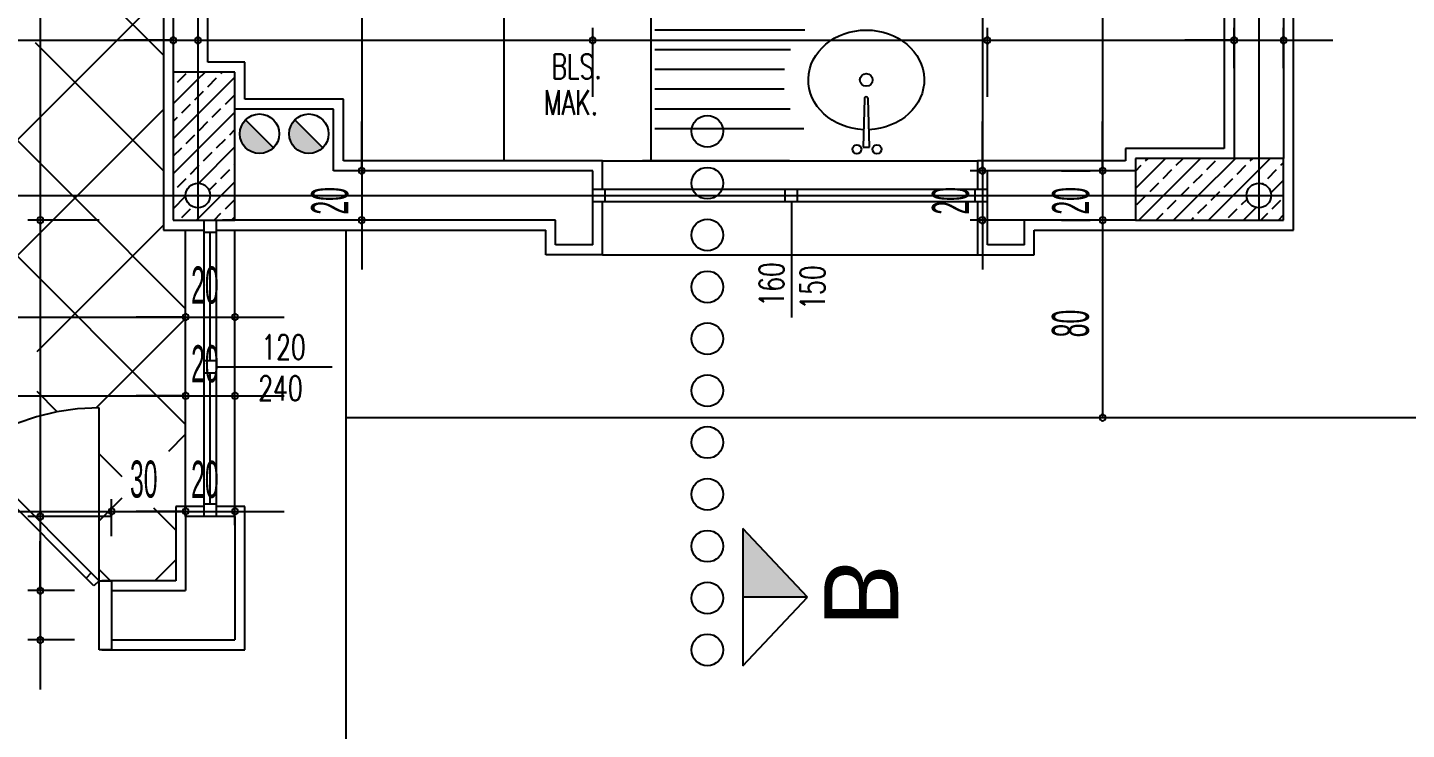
# Model space of a CAD drawing. Extents: x 3907.4 to 3911.57, y -3054.42 to -3053.7.
# Drawn here: x 3908.2292 to 3908.3409, y -3054.2833 to -3054.2264 of the extents above; entities that cross this region are included whole.
import ezdxf
from ezdxf.enums import TextEntityAlignment as Align

# ---------------------------------------------------------------- set-up
doc = ezdxf.new("R2010")
doc.units = 0
doc.header["$LTSCALE"] = 2
doc.header["$MEASUREMENT"] = 0
doc.linetypes.add('ACAD_ISO07W100', pattern=[3.5, 0.5, -3])
doc.linetypes.add('ACAD_ISO10W100', pattern=[18, 12, -3, 0, -3])
doc.layers.get('0').update_dxf_attribs({"linetype": 'CONTINUOUS'})
for name, color, linetype in [('AKS', 11, 'CONTINUOUS'), ('DOĞRAMA', 2, 'CONTINUOUS'), ('DUVAR', 7, 'CONTINUOUS'), ('KOLON', 3, 'CONTINUOUS'), ('KOLTAR', 9, 'CONTINUOUS'), ('MB', 11, 'CONTINUOUS'), ('OLÇÜ', 6, 'CONTINUOUS'), ('S-TEF', 151, 'CONTINUOUS'), ('SıVA', 6, 'CONTINUOUS'), ('TARAMA', 9, 'CONTINUOUS'), ('TEXT', 11, 'CONTINUOUS')]:
    doc.layers.add(name, color=color, linetype=linetype)
doc.styles.add('İSİM', font='comicbd.ttf')
doc.styles.add('KAPı-PEN', font='simplex.shx', dxfattribs={"width": 0.7, "height": 10})
doc.styles.add('ÖLÇÜ', font='stylu.ttf', dxfattribs={"width": 0.5})

msp = doc.modelspace()

# ---------------------------------------------------------------- hatches: boundary and pattern name
at = {"layer": 'SıVA'}
for points in [[(3908.247969865261, -3054.23662954204, 0.1989123673796589), (3908.249101236111, -3054.23616091289), (3908.246838494411, -3054.23389817119, 0.668178637919306)], [(3908.251969865261, -3054.23662954204, 0.1989123673796589), (3908.253101236111, -3054.23616091289), (3908.250838494411, -3054.23389817119, 0.668178637919306)]]:
    msp.add_hatch(color=256, dxfattribs=at).paths.add_polyline_path(points)
at = {"layer": 'TEXT'}
msp.add_hatch(color=256, dxfattribs=at).paths.add_polyline_path([(3908.287148619024, -3054.272556167909), (3908.287148619024, -3054.26700032513), (3908.292392818776, -3054.272556167909)])

# ---------------------------------------------------------------- linework, layer by layer
at = {"color": 0, "linetype": 'ByBlock'}
for centre, start, end in [((3908.240969865261, -3054.227459221437), 0, 180), ((3908.240969865261, -3054.227459221437), 0, 180), ((3908.242969865261, -3054.227459221437), 0, 180), ((3908.242969865261, -3054.227459221437), 0, 180), ((3908.274969865261, -3054.227459221437), 0, 180), ((3908.274969865261, -3054.227459221437), 0, 180), ((3908.306969865261, -3054.227459221437), 0, 180), ((3908.306969865261, -3054.227459221437), 0, 180), ((3908.326969865261, -3054.227459221437), 0, 180), ((3908.326969865261, -3054.227459221437), 0, 180), ((3908.330969865261, -3054.227459221437), 0, 180), ((3908.240969865261, -3054.227459221437), 180, 0), ((3908.240969865261, -3054.227459221437), 180, 0), ((3908.242969865261, -3054.227459221437), 180, 0), ((3908.242969865261, -3054.227459221437), 180, 0), ((3908.274969865261, -3054.227459221437), 180, 0), ((3908.274969865261, -3054.227459221437), 180, 0), ((3908.306969865261, -3054.227459221437), 180, 0), ((3908.306969865261, -3054.227459221437), 180, 0), ((3908.326969865261, -3054.227459221437), 180, 0), ((3908.326969865261, -3054.227459221437), 180, 0), ((3908.330969865261, -3054.227459221437), 180, 0), ((3908.256248652494, -3054.23802954204), 90, 270), ((3908.256248652494, -3054.23802954204), 90, 270), ((3908.256248652494, -3054.23802954204), 270, 90), ((3908.256248652494, -3054.23802954204), 270, 90), ((3908.306568622648, -3054.23802954204), 90, 270), ((3908.306568622648, -3054.23802954204), 90, 270), ((3908.306568622648, -3054.23802954204), 270, 90), ((3908.306568622648, -3054.23802954204), 270, 90), ((3908.31630724663, -3054.23802954204), 90, 270), ((3908.31630724663, -3054.23802954204), 90, 270), ((3908.31630724663, -3054.23802954204), 270, 90), ((3908.31630724663, -3054.23802954204), 270, 90), ((3908.230190588014, -3054.24202954204), 90, 270), ((3908.230190588014, -3054.24202954204), 90, 270), ((3908.230190588014, -3054.24202954204), 270, 90), ((3908.230190588014, -3054.24202954204), 270, 90), ((3908.256248652494, -3054.24202954204), 90, 270), ((3908.256248652494, -3054.24202954204), 270, 90), ((3908.306568622648, -3054.24202954204), 90, 270), ((3908.306568622648, -3054.24202954204), 270, 90), ((3908.31630724663, -3054.24202954204), 90, 270), ((3908.31630724663, -3054.24202954204), 90, 270), ((3908.31630724663, -3054.24202954204), 270, 90), ((3908.31630724663, -3054.24202954204), 270, 90), ((3908.241969865261, -3054.249879057749), 0, 180), ((3908.241969865261, -3054.249879057749), 0, 180), ((3908.245969865261, -3054.249879057749), 0, 180), ((3908.241969865261, -3054.249879057749), 180, 0), ((3908.241969865261, -3054.249879057749), 180, 0), ((3908.245969865261, -3054.249879057749), 180, 0), ((3908.241969865261, -3054.256255426317), 0, 180), ((3908.241969865261, -3054.256255426317), 0, 180), ((3908.241969865261, -3054.256255426317), 180, 0), ((3908.241969865261, -3054.256255426317), 180, 0), ((3908.245969865261, -3054.256255426317), 0, 180), ((3908.245969865261, -3054.256255426317), 180, 0), ((3908.31630724663, -3054.25802954204), 90, 270), ((3908.31630724663, -3054.25802954204), 270, 90), ((3908.230190588014, -3054.26602954204), 90, 270), ((3908.230190588014, -3054.26602954204), 90, 270), ((3908.230190588014, -3054.26602954204), 270, 90), ((3908.230190588014, -3054.26602954204), 270, 90), ((3908.235969865261, -3054.265617548252), 0, 180), ((3908.235969865261, -3054.265617548252), 0, 180), ((3908.235969865261, -3054.265617548252), 180, 0), ((3908.235969865261, -3054.265617548252), 180, 0), ((3908.241969865261, -3054.265617548252), 0, 180), ((3908.241969865261, -3054.265617548252), 0, 180), ((3908.241969865261, -3054.265617548252), 180, 0), ((3908.241969865261, -3054.265617548252), 180, 0), ((3908.245969865261, -3054.265617548252), 0, 180), ((3908.245969865261, -3054.265617548252), 180, 0), ((3908.230190588014, -3054.27202954204), 90, 270), ((3908.230190588014, -3054.27202954204), 90, 270), ((3908.230190588014, -3054.27202954204), 270, 90), ((3908.230190588014, -3054.27202954204), 270, 90), ((3908.230190588014, -3054.27602954204), 90, 270), ((3908.230190588014, -3054.27602954204), 270, 90)]:
    msp.add_arc(centre, 0.00025, start, end, dxfattribs=at)
at = {"layer": 'AKS', "linetype": 'ACAD_ISO10W100'}
for p, q in [((3908.242969865261, -3053.717968091759), (3908.242969865261, -3054.24202954204)), ((3908.328969865261, -3053.717968091759), (3908.328969865261, -3054.24202954204)), ((3907.955466956267, -3054.24002954204), (3908.330969865261, -3054.24002954204))]:
    msp.add_line(p, q, dxfattribs=at)
at = {"layer": 'AKS'}
for centre in [(3908.242969865261, -3054.24002954204), (3908.328969865261, -3054.24002954204)]:
    msp.add_circle(centre, 0.001, dxfattribs=at)
at = {"layer": 'DOĞRAMA'}
for p, q in [((3908.275769865261, -3054.23722954204), (3908.306169865261, -3054.23722954204)), ((3908.274969865261, -3054.23952954204), (3908.306969865261, -3054.23952954204)), ((3908.275969865261, -3054.24052954204), (3908.275969865261, -3054.23952954204)), ((3908.275969865261, -3054.24052954204), (3908.275969865261, -3054.23952954204)), ((3908.290575749862, -3054.24052954204), (3908.290575749862, -3054.23952954204)), ((3908.291575749862, -3054.24052954204), (3908.291575749862, -3054.23952954204)), ((3908.305969865261, -3054.24052954204), (3908.305969865261, -3054.23952954204)), ((3908.274969865261, -3054.24052954204), (3908.306969865261, -3054.24052954204)), ((3908.275969865261, -3054.24002954204), (3908.290575749862, -3054.24002954204)), ((3908.291078834902, -3054.24052954204), (3908.291078834902, -3054.247906646629)), ((3908.291078834902, -3054.24052954204), (3908.291078834902, -3054.249906646629)), ((3908.291575749862, -3054.24002954204), (3908.305969865261, -3054.24002954204)), ((3908.241969865261, -3054.26522954204), (3908.241969865261, -3054.24282954204)), ((3908.243469865261, -3054.26602954204), (3908.243469865261, -3054.24202954204)), ((3908.244469865261, -3054.26602954204), (3908.244469865261, -3054.24202954204)), ((3908.245969865261, -3054.26522954204), (3908.245969865261, -3054.24282954204)), ((3908.244469865261, -3054.24302954204), (3908.243469865261, -3054.24302954204)), ((3908.243969865261, -3054.253423657439), (3908.243969865261, -3054.24302954204)), ((3908.275769865261, -3054.24482954204), (3908.306169865261, -3054.24482954204)), ((3908.244469865261, -3054.253423657439), (3908.243469865261, -3054.253423657439)), ((3908.244469865261, -3054.253920572399), (3908.249846969851, -3054.253920572399)), ((3908.244469865261, -3054.253920572399), (3908.251846969851, -3054.253920572399)), ((3908.244469865261, -3054.253920572399), (3908.253846969851, -3054.253920572399)), ((3908.244469865261, -3054.254423657439), (3908.243469865261, -3054.254423657439)), ((3908.243969865261, -3054.26502954204), (3908.243969865261, -3054.254423657439)), ((3908.234545601193, -3054.271653806109), (3908.224474951527, -3054.261583156443)), ((3908.234969865261, -3054.27122954204), (3908.224889923062, -3054.261149599841)), ((3908.244469865261, -3054.26502954204), (3908.243469865261, -3054.26502954204)), ((3908.244469865261, -3054.26502954204), (3908.243469865261, -3054.26502954204)), ((3908.234328139223, -3054.270587816002), (3908.233903875154, -3054.27101208007)), ((3908.234969865261, -3054.27122954204), (3908.234545601193, -3054.271653806109)), ((3908.234969865261, -3054.27682954204), (3908.234969865261, -3054.27122954204)), ((3908.234969865261, -3054.27122954204), (3908.235969865261, -3054.27122954204)), ((3908.235969865261, -3054.27122954204), (3908.235969865261, -3054.27682954204)), ((3908.235969865261, -3054.27682954204), (3908.234969865261, -3054.27682954204))]:
    msp.add_line(p, q, dxfattribs=at)
at = {"layer": 'DOĞRAMA', "linetype": 'ACAD_ISO07W100'}
msp.add_line((3908.234969865261, -3054.27122954204), (3908.234969865261, -3054.257238939567), dxfattribs=at)
msp.add_arc((3908.234778868852, -3054.274330522313), 0.01709264989338156, 89.35975310588401, 179.3262842963057, dxfattribs=at)
at = {"layer": 'DUVAR'}
for p, q in [((3908.240969865261, -3054.19612954204), (3908.240969865261, -3054.23002954204)), ((3908.242969865261, -3054.19612954204), (3908.242969865261, -3054.23002954204)), ((3908.326969865261, -3054.21002954204), (3908.326969865261, -3054.23702954204)), ((3908.330969865261, -3054.21302954204), (3908.330969865261, -3054.23702954204)), ((3908.253969865261, -3054.23302954204), (3908.245969865261, -3054.23302954204)), ((3908.253969865261, -3054.23802954204), (3908.253969865261, -3054.23302954204)), ((3908.274969865261, -3054.23802954204), (3908.253969865261, -3054.23802954204)), ((3908.274969865261, -3054.24202954204), (3908.274969865261, -3054.23802954204)), ((3908.274969865261, -3054.24402954204), (3908.274969865261, -3054.23802954204)), ((3908.318969865261, -3054.23802954204), (3908.306969865261, -3054.23802954204)), ((3908.306969865261, -3054.24202954204), (3908.306969865261, -3054.23802954204)), ((3908.306969865261, -3054.24402954204), (3908.306969865261, -3054.23802954204)), ((3908.271969865261, -3054.24202954204), (3908.244969865261, -3054.24202954204)), ((3908.271969865261, -3054.24402954204), (3908.271969865261, -3054.24202954204)), ((3908.318969865261, -3054.24202954204), (3908.309969865261, -3054.24202954204)), ((3908.309969865261, -3054.24402954204), (3908.309969865261, -3054.24202954204)), ((3908.274969865261, -3054.24402954204), (3908.271969865261, -3054.24402954204)), ((3908.309969865261, -3054.24402954204), (3908.306969865261, -3054.24402954204)), ((3908.241969865261, -3054.26602954204), (3908.241969865261, -3054.27202954204)), ((3908.245969865261, -3054.26602954204), (3908.241969865261, -3054.26602954204)), ((3908.245969865261, -3054.26602954204), (3908.245969865261, -3054.27602954204)), ((3908.235969865261, -3054.27202954204), (3908.241969865261, -3054.27202954204)), ((3908.235969865261, -3054.27202954204), (3908.235969865261, -3054.27602954204)), ((3908.235969865261, -3054.27602954204), (3908.245969865261, -3054.27602954204))]:
    msp.add_line(p, q, dxfattribs=at)
for centre in [(3908.247969865261, -3054.23502954204), (3908.251969865261, -3054.23502954204)]:
    msp.add_circle(centre, 0.0016, dxfattribs=at)
at = {"layer": 'KOLON'}
for p, q in [((3908.245969865261, -3054.23002954204), (3908.240969865261, -3054.23002954204)), ((3908.240969865261, -3054.23002954204), (3908.240969865261, -3054.24202954204)), ((3908.245969865261, -3054.24202954204), (3908.245969865261, -3054.23002954204)), ((3908.318969865261, -3054.23702954204), (3908.318969865261, -3054.24202954204)), ((3908.330969865261, -3054.23702954204), (3908.318969865261, -3054.23702954204)), ((3908.330969865261, -3054.24202954204), (3908.330969865261, -3054.23702954204)), ((3908.240969865261, -3054.24202954204), (3908.245969865261, -3054.24202954204)), ((3908.240969865261, -3054.24202954204), (3908.245969865261, -3054.24202954204)), ((3908.318969865261, -3054.24202954204), (3908.330969865261, -3054.24202954204))]:
    msp.add_line(p, q, dxfattribs=at)
at = {"layer": 'KOLTAR'}
for p, q in [((3908.240969865261, -3054.232614966887), (3908.242969865261, -3054.230614966888)), ((3908.241305517025, -3054.23086510156), (3908.242012623806, -3054.230157994778)), ((3908.242969865261, -3054.230614966888), (3908.243555290109, -3054.23002954204)), ((3908.242969865261, -3054.233443394012), (3908.245969865261, -3054.230443394012)), ((3908.243780390759, -3054.23121865495), (3908.24448749754, -3054.230511548169)), ((3908.244841050931, -3054.230157994778), (3908.244969503669, -3054.23002954204)), ((3908.242969865261, -3054.232029180448), (3908.243426837368, -3054.231572208341)), ((3908.241659070415, -3054.233339975294), (3908.242366177196, -3054.232632868513)), ((3908.242719730587, -3054.232279315122), (3908.242969865261, -3054.232029180448)), ((3908.245194604321, -3054.232632868513), (3908.245901711102, -3054.231925761731)), ((3908.240969865261, -3054.235443394012), (3908.242969865261, -3054.233443394012)), ((3908.240969865261, -3054.234029180448), (3908.241305517025, -3054.233693528684)), ((3908.242969865261, -3054.236271821137), (3908.245969865261, -3054.233271821137)), ((3908.244133944149, -3054.233693528684), (3908.244841050931, -3054.232986421903)), ((3908.242012623806, -3054.235814849028), (3908.242719730587, -3054.235107742247)), ((3908.243073283978, -3054.234754188856), (3908.243780390759, -3054.234047082075)), ((3908.245548157712, -3054.235107742247), (3908.245969865261, -3054.234686034697)), ((3908.240969865261, -3054.236857607572), (3908.241659070415, -3054.236168402419)), ((3908.243038231757, -3054.239031881766), (3908.245969865261, -3054.236100248262)), ((3908.24448749754, -3054.236168402419), (3908.245194604321, -3054.235461295637)), ((3908.240969865261, -3054.238271821137), (3908.242969865261, -3054.236271821137)), ((3908.243426837368, -3054.23722906259), (3908.244133944149, -3054.236521955809)), ((3908.318969865261, -3054.23946778063), (3908.321408103851, -3054.23702954204)), ((3908.319794369736, -3054.23722906259), (3908.319993890286, -3054.23702954204)), ((3908.321236530976, -3054.24002954204), (3908.324236530976, -3054.23702954204)), ((3908.322269243471, -3054.237582615981), (3908.322822317411, -3054.23702954204)), ((3908.324064958101, -3054.24002954204), (3908.327064958101, -3054.23702954204)), ((3908.324744117205, -3054.237936169372), (3908.325451223986, -3054.23722906259)), ((3908.32827965111, -3054.23722906259), (3908.328479171661, -3054.23702954204)), ((3908.328969865261, -3054.237953062004), (3908.329893385225, -3054.23702954204)), ((3908.242366177196, -3054.238289722762), (3908.242969865261, -3054.237686034697)), ((3908.242969865261, -3054.237686034697), (3908.243073283978, -3054.237582615981)), ((3908.244841050931, -3054.238643276153), (3908.245548157712, -3054.237936169372)), ((3908.245901711102, -3054.237582615981), (3908.245969865261, -3054.237514461822)), ((3908.318969865261, -3054.238053567065), (3908.319440816346, -3054.237582615981)), ((3908.321208583299, -3054.238643276153), (3908.32191569008, -3054.237936169372)), ((3908.323683457033, -3054.238996829543), (3908.324390563814, -3054.238289722762)), ((3908.326893385226, -3054.24002954204), (3908.328969865261, -3054.237953062004)), ((3908.327218990938, -3054.238289722762), (3908.32792609772, -3054.237582615981)), ((3908.329693864673, -3054.238643276153), (3908.330400971454, -3054.237936169372)), ((3908.330754524844, -3054.237582615981), (3908.330969865261, -3054.237367275564)), ((3908.241305517025, -3054.239350382934), (3908.242012623806, -3054.238643276153)), ((3908.243876563965, -3054.239607763117), (3908.24448749754, -3054.238996829543)), ((3908.244868998608, -3054.24002954204), (3908.245969865261, -3054.238928675386)), ((3908.320147923127, -3054.239703936325), (3908.320855029908, -3054.238996829543)), ((3908.322650744536, -3054.24002954204), (3908.323329903642, -3054.239350382934)), ((3908.326158330767, -3054.239350382934), (3908.326865437548, -3054.238643276153)), ((3908.329263512608, -3054.239073628218), (3908.329340311282, -3054.238996829543)), ((3908.329944707651, -3054.239806646739), (3908.330969865261, -3054.238781489129)), ((3908.240969865261, -3054.241100248262), (3908.241972204987, -3054.240097908536)), ((3908.242969865261, -3054.241928675387), (3908.244868998608, -3054.24002954204)), ((3908.245194604321, -3054.241118149886), (3908.245901711102, -3054.240411043105)), ((3908.319087262955, -3054.240764596496), (3908.319794369736, -3054.240057489715)), ((3908.319236530976, -3054.24202954204), (3908.321236530976, -3054.24002954204)), ((3908.321562136689, -3054.241118149886), (3908.322269243471, -3054.240411043105)), ((3908.322064958101, -3054.24202954204), (3908.324064958101, -3054.24002954204)), ((3908.322622796861, -3054.240057489715), (3908.322650744536, -3054.24002954204)), ((3908.324893385226, -3054.24202954204), (3908.326893385226, -3054.24002954204)), ((3908.325097670595, -3054.240411043105), (3908.325479171661, -3054.24002954204)), ((3908.325479171661, -3054.24002954204), (3908.325804777376, -3054.239703936325)), ((3908.327572544329, -3054.240764596496), (3908.328013951439, -3054.240323189387)), ((3908.330047418063, -3054.241118149886), (3908.330754524844, -3054.240411043105)), ((3908.241659070415, -3054.241825256668), (3908.242366177196, -3054.241118149886)), ((3908.244283212168, -3054.24202954204), (3908.244841050931, -3054.241471703277)), ((3908.245697425732, -3054.24202954204), (3908.245969865261, -3054.241757102511)), ((3908.320650744536, -3054.24202954204), (3908.321208583299, -3054.241471703277)), ((3908.324037010424, -3054.241471703277), (3908.324744117205, -3054.240764596496)), ((3908.326511884157, -3054.241825256668), (3908.327218990938, -3054.241118149886)), ((3908.32772181235, -3054.24202954204), (3908.32874696996, -3054.24100438443)), ((3908.32913602591, -3054.24202954204), (3908.329693864673, -3054.241471703277)), ((3908.330550239475, -3054.24202954204), (3908.330969865261, -3054.241609916254)), ((3908.242868998608, -3054.24202954204), (3908.242969865261, -3054.241928675387)), ((3908.323479171661, -3054.24202954204), (3908.323683457033, -3054.241825256668))]:
    msp.add_line(p, q, dxfattribs=at)
at = {"layer": 'MB'}
msp.add_line((3908.254969865261, -3054.24282954204), (3908.254969865261, -3054.33802954204), dxfattribs=at)
at = {"layer": 'MB', "color": 3}
msp.add_line((3908.346969865261, -3054.25802954204), (3908.254969865261, -3054.25802954204), dxfattribs=at)
at = {"layer": 'OLÇÜ', "color": 6}
for p, q in [((3908.306568622648, -3054.14802954204), (3908.306568622648, -3054.23802954204)), ((3908.230190588014, -3054.19612954204), (3908.230190588014, -3054.24202954204)), ((3908.256248652494, -3054.19612954204), (3908.256248652494, -3054.23802954204)), ((3908.31630724663, -3054.21002954204), (3908.31630724663, -3054.23802954204)), ((3908.240969865261, -3054.22402954204), (3908.240969865261, -3054.226459221436)), ((3908.240969865261, -3054.22402954204), (3908.240969865261, -3054.226459221436)), ((3908.242969865261, -3054.22402954204), (3908.242969865261, -3054.226459221436)), ((3908.242969865261, -3054.22402954204), (3908.242969865261, -3054.226459221436)), ((3908.274969865261, -3054.23202954204), (3908.274969865261, -3054.226459221436)), ((3908.274969865261, -3054.23202954204), (3908.274969865261, -3054.226459221436)), ((3908.306969865261, -3054.23202954204), (3908.306969865261, -3054.226459221436)), ((3908.306969865261, -3054.23202954204), (3908.306969865261, -3054.226459221436)), ((3908.326969865261, -3054.229729442782), (3908.326969865261, -3054.226459221436)), ((3908.326969865261, -3054.229729442782), (3908.326969865261, -3054.226459221436)), ((3908.330969865261, -3054.229729442782), (3908.330969865261, -3054.226459221436)), ((3908.100969865261, -3054.227459221437), (3908.240969865261, -3054.227459221437)), ((3908.240969865261, -3054.227459221437), (3908.236969865261, -3054.227459221437)), ((3908.240969865261, -3054.227459221437), (3908.242969865261, -3054.227459221437)), ((3908.242969865261, -3054.227459221437), (3908.274969865261, -3054.227459221437)), ((3908.242969865261, -3054.227459221437), (3908.246969865261, -3054.227459221437)), ((3908.274969865261, -3054.227459221437), (3908.306969865261, -3054.227459221437)), ((3908.306969865261, -3054.227459221437), (3908.326969865261, -3054.227459221437)), ((3908.326969865261, -3054.227459221437), (3908.322969865261, -3054.227459221437)), ((3908.326969865261, -3054.227459221437), (3908.330969865261, -3054.227459221437)), ((3908.330969865261, -3054.227459221437), (3908.334969865261, -3054.227459221437)), ((3908.256248652494, -3054.23802954204), (3908.256248652494, -3054.23402954204)), ((3908.306568622648, -3054.23802954204), (3908.306568622648, -3054.23402954204)), ((3908.31630724663, -3054.23802954204), (3908.31630724663, -3054.23402954204)), ((3908.256248652494, -3054.23802954204), (3908.256248652494, -3054.24202954204)), ((3908.259313287605, -3054.23802954204), (3908.257248652494, -3054.23802954204)), ((3908.259313287605, -3054.23802954204), (3908.257248652494, -3054.23802954204)), ((3908.310557246631, -3054.23802954204), (3908.305568622648, -3054.23802954204)), ((3908.310557246631, -3054.23802954204), (3908.305568622648, -3054.23802954204)), ((3908.306568622648, -3054.23802954204), (3908.306568622648, -3054.24202954204)), ((3908.312969865261, -3054.23802954204), (3908.315307246631, -3054.23802954204)), ((3908.312969865261, -3054.23802954204), (3908.315307246631, -3054.23802954204)), ((3908.31630724663, -3054.23802954204), (3908.31630724663, -3054.24202954204)), ((3908.234969865261, -3054.24202954204), (3908.229190588015, -3054.24202954204)), ((3908.234969865261, -3054.24202954204), (3908.229190588015, -3054.24202954204)), ((3908.230190588014, -3054.24202954204), (3908.230190588014, -3054.26602954204)), ((3908.256248652494, -3054.24202954204), (3908.256248652494, -3054.24602954204)), ((3908.259313287605, -3054.24202954204), (3908.257248652494, -3054.24202954204)), ((3908.310557246631, -3054.24202954204), (3908.305568622648, -3054.24202954204)), ((3908.306568622648, -3054.24202954204), (3908.306568622648, -3054.24602954204)), ((3908.312969865261, -3054.24202954204), (3908.315307246631, -3054.24202954204)), ((3908.312969865261, -3054.24202954204), (3908.315307246631, -3054.24202954204)), ((3908.31630724663, -3054.24202954204), (3908.31630724663, -3054.25802954204)), ((3908.31630724663, -3054.24202954204), (3908.31630724663, -3054.24602954204)), ((3908.196969865261, -3054.249879057749), (3908.241969865261, -3054.249879057749)), ((3908.241969865261, -3054.249879057749), (3908.237969865261, -3054.249879057749)), ((3908.241969865261, -3054.249879057749), (3908.245969865261, -3054.249879057749)), ((3908.245969865261, -3054.249879057749), (3908.249969865261, -3054.249879057749)), ((3908.241969865261, -3054.252938253281), (3908.241969865261, -3054.250879057749)), ((3908.241969865261, -3054.252938253281), (3908.241969865261, -3054.250879057749)), ((3908.245969865261, -3054.25282954204), (3908.245969865261, -3054.250879057749)), ((3908.184969865261, -3054.256255426317), (3908.241969865261, -3054.256255426317)), ((3908.241969865261, -3054.256255426317), (3908.237969865261, -3054.256255426317)), ((3908.241969865261, -3054.26002954204), (3908.241969865261, -3054.255255426317)), ((3908.241969865261, -3054.26002954204), (3908.241969865261, -3054.255255426317)), ((3908.241969865261, -3054.256255426317), (3908.245969865261, -3054.256255426317)), ((3908.245969865261, -3054.26002954204), (3908.245969865261, -3054.255255426317)), ((3908.245969865261, -3054.256255426317), (3908.249969865261, -3054.256255426317)), ((3908.319542626749, -3054.25802954204), (3908.317307246631, -3054.25802954204)), ((3908.235969865261, -3054.26762954204), (3908.235969865261, -3054.264617548252)), ((3908.235969865261, -3054.26762954204), (3908.235969865261, -3054.264617548252)), ((3908.241969865261, -3054.26602954204), (3908.241969865261, -3054.264617548252)), ((3908.241969865261, -3054.26602954204), (3908.241969865261, -3054.264617548252)), ((3908.245969865261, -3054.266719225026), (3908.245969865261, -3054.264617548252)), ((3908.201969865261, -3054.265617548252), (3908.235969865261, -3054.265617548252)), ((3908.235969865261, -3054.26602954204), (3908.229190588015, -3054.26602954204)), ((3908.235969865261, -3054.26602954204), (3908.229190588015, -3054.26602954204)), ((3908.230190588014, -3054.26602954204), (3908.230190588014, -3054.27202954204)), ((3908.235969865261, -3054.265617548252), (3908.241969865261, -3054.265617548252)), ((3908.241969865261, -3054.265617548252), (3908.237969865261, -3054.265617548252)), ((3908.241969865261, -3054.265617548252), (3908.245969865261, -3054.265617548252)), ((3908.245969865261, -3054.265617548252), (3908.249969865261, -3054.265617548252)), ((3908.230190588014, -3054.27202954204), (3908.230190588014, -3054.26802954204)), ((3908.232969865261, -3054.27202954204), (3908.229190588015, -3054.27202954204)), ((3908.232969865261, -3054.27202954204), (3908.229190588015, -3054.27202954204)), ((3908.230190588014, -3054.27202954204), (3908.230190588014, -3054.27602954204)), ((3908.232969865261, -3054.27602954204), (3908.229190588015, -3054.27602954204)), ((3908.230190588014, -3054.27602954204), (3908.230190588014, -3054.28002954204))]:
    msp.add_line(p, q, dxfattribs=at)
at = {"layer": 'S-TEF', "linetype": 'ACAD_ISO07W100', "ltscale": 0.8}
for p, q in [((3908.267769865261, -3054.22522954204), (3908.267769865261, -3054.23722954204)), ((3908.279689865261, -3054.22522954204), (3908.279689865261, -3054.23722954204)), ((3908.290917966863, -3054.23722954204), (3908.278997966863, -3054.23722954204))]:
    msp.add_line(p, q, dxfattribs=at)
at = {"layer": 'S-TEF', "color": 9}
for p, q in [((3908.292163190139, -3054.22662954204), (3908.279997966863, -3054.22662954204)), ((3908.291018773004, -3054.22822954204), (3908.279997966863, -3054.22822954204)), ((3908.290515841273, -3054.22982954204), (3908.279997966863, -3054.22982954204)), ((3908.290504878138, -3054.23142954204), (3908.279997966863, -3054.23142954204)), ((3908.290983206644, -3054.23302954204), (3908.279997966863, -3054.23302954204)), ((3908.292090485453, -3054.23462954204), (3908.279997966863, -3054.23462954204))]:
    msp.add_line(p, q, dxfattribs=at)
at = {"layer": 'S-TEF'}
for p, q in [((3908.296993144412, -3054.232202274611), (3908.296893144412, -3054.236103792611)), ((3908.29740081545, -3054.236103792611), (3908.29730081545, -3054.232202274611)), ((3908.296893144412, -3054.236103792611), (3908.29740081545, -3054.236103792611))]:
    msp.add_line(p, q, dxfattribs=at)
at = {"layer": 'S-TEF', "color": 9}
msp.add_circle((3908.297146979931, -3054.230666667325), 0.0005113082738385856, dxfattribs=at)
at = {"layer": 'S-TEF'}
for centre in [(3908.296385473374, -3054.236284957866), (3908.298017273139, -3054.236284957866)]:
    msp.add_circle(centre, 0.0003626221698970767, dxfattribs=at)
msp.add_arc((3908.297146878935, -3054.232198334234), 0.0001537850126370382, 358.5317704762857, 181.4682295237143, dxfattribs=at)
at = {"layer": 'S-TEF', "extrusion": (0, 0, -1)}
msp.add_ellipse((3908.297146979931, -3054.230666667325), major_axis=(0.004695610084036448, 6.543323013150373e-18), ratio=0.859765869234959, start_param=1.617205387642444, end_param=7.807572573126938, dxfattribs=at)
at = {"layer": 'SıVA'}
for p, q in [((3908.240169865261, -3054.19532954204), (3908.240169865261, -3054.23082954204)), ((3908.243769865261, -3054.22922954204), (3908.243769865261, -3054.19532954204)), ((3908.326169865261, -3054.20922954204), (3908.326169865261, -3054.23622954204)), ((3908.331769865261, -3054.23782954204), (3908.331769865261, -3054.21382954204)), ((3908.240169865261, -3054.22922954204), (3908.240169865261, -3054.24282954204)), ((3908.246769865261, -3054.22922954204), (3908.243769865261, -3054.22922954204)), ((3908.246769865261, -3054.23222954204), (3908.246769865261, -3054.22922954204)), ((3908.254769865261, -3054.23222954204), (3908.246769865261, -3054.23222954204)), ((3908.254769865261, -3054.23722954204), (3908.254769865261, -3054.23222954204)), ((3908.246838494411, -3054.23389817119), (3908.249101236111, -3054.23616091289)), ((3908.250838494411, -3054.23389817119), (3908.253101236111, -3054.23616091289)), ((3908.326169865261, -3054.23622954204), (3908.318169865261, -3054.23622954204)), ((3908.318169865261, -3054.23622954204), (3908.318169865261, -3054.23722954204)), ((3908.331769865261, -3054.24282954204), (3908.331769865261, -3054.23622954204)), ((3908.275769865261, -3054.23722954204), (3908.254769865261, -3054.23722954204)), ((3908.275769865261, -3054.23952954204), (3908.275769865261, -3054.23722954204)), ((3908.318169865261, -3054.23722954204), (3908.306169865261, -3054.23722954204)), ((3908.306169865261, -3054.23722954204), (3908.306169865261, -3054.23952954204)), ((3908.275769865261, -3054.24482954204), (3908.275769865261, -3054.24052954204)), ((3908.306169865261, -3054.24052954204), (3908.306169865261, -3054.24482954204)), ((3908.240169865261, -3054.24282954204), (3908.243469865261, -3054.24282954204)), ((3908.244469865261, -3054.24282954204), (3908.246769865261, -3054.24282954204)), ((3908.245169865261, -3054.24282954204), (3908.271169865261, -3054.24282954204)), ((3908.271169865261, -3054.24482954204), (3908.271169865261, -3054.24282954204)), ((3908.310769865261, -3054.24482954204), (3908.310769865261, -3054.24282954204)), ((3908.310769865261, -3054.24282954204), (3908.319769865261, -3054.24282954204)), ((3908.318169865261, -3054.24282954204), (3908.331769865261, -3054.24282954204)), ((3908.275769865261, -3054.24482954204), (3908.271169865261, -3054.24482954204)), ((3908.306169865261, -3054.24482954204), (3908.310769865261, -3054.24482954204)), ((3908.241169865261, -3054.26522954204), (3908.241169865261, -3054.27122954204)), ((3908.243469865261, -3054.26522954204), (3908.241169865261, -3054.26522954204)), ((3908.246769865261, -3054.26522954204), (3908.244469865261, -3054.26522954204)), ((3908.246769865261, -3054.27682954204), (3908.246769865261, -3054.26522954204)), ((3908.241169865261, -3054.27122954204), (3908.235169865261, -3054.27122954204)), ((3908.235169865261, -3054.27682954204), (3908.246769865261, -3054.27682954204))]:
    msp.add_line(p, q, dxfattribs=at)
at = {"layer": 'TARAMA'}
for p, q in [((3908.240169865261, -3054.228668789622), (3908.232273825671, -3054.220772750032)), ((3908.223832571868, -3054.24002954204), (3908.240169865261, -3054.223692248646)), ((3908.240169865261, -3054.238037954472), (3908.229793067356, -3054.227661156568)), ((3908.232792287978, -3054.24002954204), (3908.222121156931, -3054.229358410993)), ((3908.233201736718, -3054.24002954204), (3908.240169865261, -3054.233061413497)), ((3908.202001736718, -3054.27122954204), (3908.233201736718, -3054.24002954204)), ((3908.241969865261, -3054.258576284174), (3908.223423123127, -3054.24002954204)), ((3908.241969865261, -3054.249207119323), (3908.232792287978, -3054.24002954204)), ((3908.229940588014, -3054.252659855594), (3908.240169865261, -3054.242430578348)), ((3908.234731670876, -3054.257237937583), (3908.241969865261, -3054.249999743198)), ((3908.231566807547, -3054.25754239131), (3908.229940588014, -3054.255916171778)), ((3908.240600800461, -3054.260737972849), (3908.241969865261, -3054.259368908049)), ((3908.236834616359, -3054.262810200123), (3908.234969865261, -3054.260945449025)), ((3908.234969865261, -3054.266368908049), (3908.236834616359, -3054.264504156951)), ((3908.241169865261, -3054.267145449025), (3908.239391964488, -3054.265367548252)), ((3908.239478396121, -3054.27122954204), (3908.241169865261, -3054.2695380729)), ((3908.235884793426, -3054.27122954204), (3908.234969865261, -3054.270314613876))]:
    msp.add_line(p, q, dxfattribs=at)
at = {"layer": 'TEXT'}
for p, q in [((3908.292392818776, -3054.272556167909), (3908.287148619024, -3054.26700032513)), ((3908.287148619024, -3054.26700032513), (3908.287148619024, -3054.278112010689)), ((3908.287148619024, -3054.278112010689), (3908.292392818776, -3054.272556167909)), ((3908.292392818776, -3054.272556167909), (3908.287148619024, -3054.272556167909))]:
    msp.add_line(p, q, dxfattribs=at)
for centre in [(3908.284266853855, -3054.234832010689), (3908.284266853855, -3054.239032010689), (3908.284266853855, -3054.243232010689), (3908.284266853855, -3054.247432010689), (3908.284266853855, -3054.251632010689), (3908.284266853855, -3054.255832010689), (3908.284266853855, -3054.260032010689), (3908.284266853855, -3054.264232010689), (3908.284266853855, -3054.268432010689), (3908.284266853855, -3054.272632010689), (3908.284266853855, -3054.276832010689)]:
    msp.add_circle(centre, 0.00128, dxfattribs=at)

# ---------------------------------------------------------------- texts
at = {"layer": 'DOĞRAMA', "style": 'KAPı-PEN', "width": 0.7}
for s, p in [('160', (3908.290471726699, -3054.249033546919)), ('150', (3908.293802038954, -3054.249284623312))]:
    msp.add_text(s, height=0.002, rotation=90, dxfattribs=at).set_placement(p)
for s, p in [('120', (3908.248112131509, -3054.253313464197)), ('240', (3908.247861055117, -3054.256643776452))]:
    msp.add_text(s, height=0.002, dxfattribs=at).set_placement(p)
at = {"layer": 'OLÇÜ', "color": 62, "style": 'ÖLÇÜ', "width": 0.5}
for s, p in [('20', (3908.25515201999, -3054.241580603533)), ('20', (3908.305471990145, -3054.241580603533)), ('20', (3908.315210614127, -3054.241580603533)), ('80', (3908.315193044581, -3054.25151636488))]:
    msp.add_text(s, height=0.003, rotation=90, dxfattribs=at).set_placement(p)
for s, p in [('20', (3908.242418803768, -3054.248782425245)), ('20', (3908.242418803768, -3054.255158793813)), ('30', (3908.237464923826, -3054.264498953816)), ('20', (3908.242418803768, -3054.264520915749))]:
    msp.add_text(s, height=0.003, dxfattribs=at).set_placement(p)
at = {"layer": 'S-TEF', "style": 'KAPı-PEN', "width": 0.7}
for s, p in [('BLS.', (3908.271626637281, -3054.230580852064)), ('MAK.', (3908.271026637281, -3054.233505066919))]:
    msp.add_text(s, height=0.002, dxfattribs=at).set_placement(p)
at = {"layer": 'TEXT', "style": 'İSİM', "text_generation_flag": 4}
msp.add_attdef('B', text='A', height=0.006, rotation=90, dxfattribs=at).set_placement((3908.293742135805, -3054.272265225831), align=Align.CENTER)

doc.saveas('drawing.dxf')
